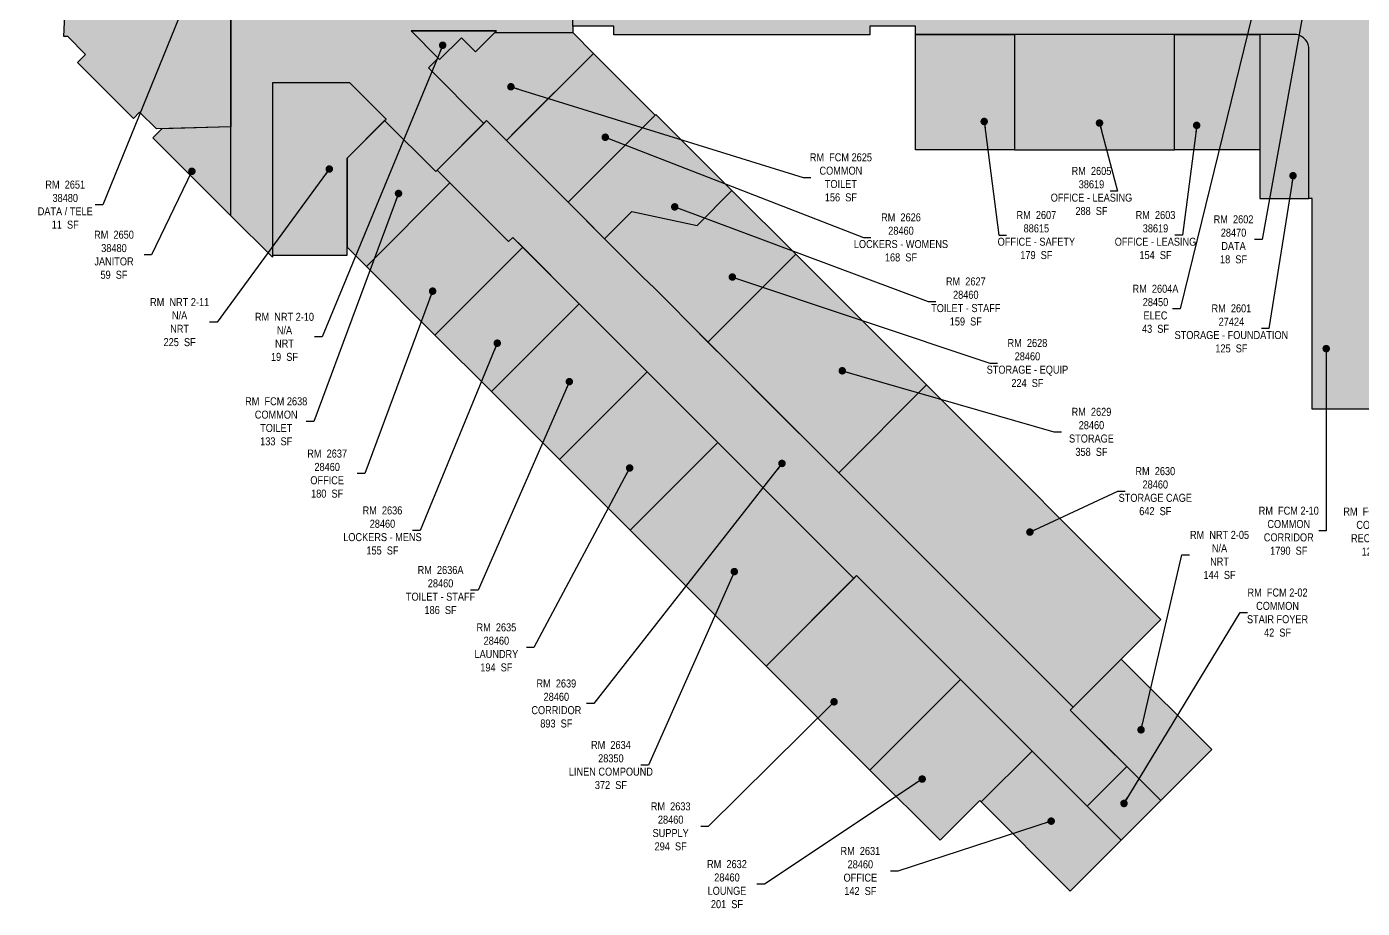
# Model space of a CAD drawing. Header units: inches. Extents: x -4222 to 2607, y 4310 to 7189.
# Drawn here: x -3214 to -1211, y 4464 to 5786 of the extents above; entities that cross this region are included whole.
import ezdxf

# ---------------------------------------------------------------- set-up
doc = ezdxf.new("R2010")
doc.units = ezdxf.units.IN
doc.header["$MEASUREMENT"] = 0
for name, color, linetype in [('0-LABEL', 3, 'Continuous'), ('1-NRT', 200, 'Continuous'), ('1-NRT-PTN', 253, 'Continuous'), ('3-FCM', 190, 'Continuous'), ('3-FCM-PTN', 9, 'Continuous'), ('4-OCC', 6, 'Continuous'), ('4-OCC-PTN', 95, 'Continuous')]:
    doc.layers.add(name, color=color, linetype=linetype)
doc.styles.add('ArialN', font='ARIALN.TTF')
doc.dimstyles.new('AB-120', dxfattribs={"dimscale": 120, "dimtxt": 0.125, "dimasz": 0.09375, "dimexe": 0.0625, "dimexo": 0.125, "dimgap": 0.375, "dimtad": 0, "dimtih": 1, "dimtoh": 1, "dimdec": 4, "dimrnd": 0.0625, "dimzin": 0, "dimdsep": 46, "dimlunit": 4, "dimtxsty": 'ArialN', "dimblk": 'ARCHTICK', "dimcen": 0.09375, "dimclrd": 256, "dimclre": 256, "dimclrt": 256, "dimadec": 0, "dimazin": 0, "dimtfac": 1, "dimtdec": 4, "dimtofl": 0, "dimtmove": 2, "dimatfit": 3, "dimldrblk": 'DOT', "dimfxl": 0, "dimfrac": 2, "dimtolj": 1, "dimtzin": 0, "dimlwd": -1, "dimlwe": -1, "dimarcsym": 0})

# ---------------------------------------------------------------- blocks, each defined once
blk = doc.blocks.new('_ArchTick')
at = {"const_width": 0.15}
blk.add_lwpolyline([(-0.5, -0.5), (0.5, 0.5)], dxfattribs=at)
blk = doc.blocks.new('_Dot')
at = {"lineweight": -2}
blk.add_line((-0.5, 0), (-1, 0), dxfattribs=at)
at = {"const_width": 0.5}
blk.add_lwpolyline([(-0.25, 0, 1), (0.25, 0, 1)], format="xyb", close=True, dxfattribs=at)

msp = doc.modelspace()

# ---------------------------------------------------------------- hatches: boundary and pattern name
at = {"layer": '1-NRT-PTN'}
for points in [[(-2509.5, 5779.5), (-2540.9, 5748), (-2562.1, 5769.3), (-2594.7, 5736.7), (-2637.4, 5779.5)], [(-2729.4, 5701.8), (-2845.3, 5701.8), (-2845.3, 5443.2), (-2733.4, 5443.2), (-2733.4, 5588.9), (-2675, 5647.3)], [(-1572.8, 4837.9), (-1437, 4702.2), (-1513.4, 4625.8), (-1649.2, 4761.6)]]:
    msp.add_hatch(color=256, dxfattribs=at).paths.add_polyline_path(points)
at = {"layer": '3-FCM-PTN'}
for points in [[(-2394.8, 5776.5), (-2512.5, 5776.5), (-2509.5, 5779.5), (-2637.4, 5779.5), (-2596.8, 5738.9), (-2611.6, 5724), (-2528.5, 5640.8), (-2600.6, 5568.7), (-2677.1, 5645.2), (-2675, 5647.3), (-2729.4, 5701.8), (-2845.3, 5701.8), (-2845.3, 5440.2), (-2907.6, 5502.5), (-2907.6, 5871.5), (-2908.7, 5872.6), (-2832.3, 5948.9), (-2846.5, 5963.2), (-2833.8, 5975.9), (-2833.8, 5978.4), (-2819.3, 5978.4), (-2819.3, 5972.4), (-2724.4, 5972.4), (-2715.1, 5963.2), (-2710.9, 5967.4), (-2625.7, 5882.2), (-2523.8, 5882.2), (-2512.8, 5876.2), (-2449.2, 5939.8), (-2394.8, 5885.4), (-2394.8, 5869.9), (-2394.8, 5786.9)], [(-2494.5, 5615.4), (-2364, 5745.9), (-2394.6, 5776.5), (-2512.5, 5776.5), (-2540.9, 5748), (-2562.1, 5769.3), (-2594.7, 5736.7), (-2596.8, 5738.9), (-2611.6, 5724), (-2528.5, 5640.8), (-2524.2, 5645.1)], [(-2677.1, 5645.2), (-2733.4, 5588.9), (-2733.4, 5455.4), (-2704.5, 5426.5), (-2579.3, 5551.7), (-2598.5, 5570.8), (-2600.6, 5568.7)], [(-1564.3, 4676.7), (-1623.7, 4617.3), (-1572.8, 4566.4), (-1513.4, 4625.8)]]:
    msp.add_hatch(color=256, dxfattribs=at).paths.add_polyline_path(points)
h = msp.add_hatch(color=256, dxfattribs=at)
edge = h.paths.add_edge_path()
edge.add_line((-2394.8, 5869.9), (-2333.3, 5869.9))
edge.add_line((-2333.3, 5869.9), (-2333.3, 5882.9))
edge.add_line((-2333.3, 5882.9), (-1949.8, 5882.9))
edge.add_line((-1949.8, 5882.9), (-1949.8, 5869.9))
edge.add_line((-1949.8, 5869.9), (-1881.4, 5869.9))
edge.add_line((-1881.4, 5869.9), (-1881.4, 5883.4))
edge.add_line((-1881.4, 5883.4), (-1251.2, 5883.4))
edge.add_line((-1251.2, 5883.4), (-1251.2, 5892.6))
edge.add_line((-1251.2, 5892.6), (-1182.6, 5892.6))
edge.add_line((-1182.6, 5892.6), (-1182.6, 5883.4))
edge.add_line((-1182.6, 5883.4), (-1185.3, 5883.4))
edge.add_line((-1185.3, 5883.4), (-1185.3, 5782.5))
edge.add_line((-1185.3, 5782.5), (-1185.3, 5529.5))
edge.add_line((-1185.3, 5529.5), (-1190.3, 5529.5))
edge.add_line((-1190.3, 5529.5), (-1190.3, 5332.5))
edge.add_line((-1190.3, 5332.5), (-583.8, 5332.5))
edge.add_line((-583.8, 5332.5), (-583.8, 5225.5))
edge.add_line((-583.8, 5225.5), (-589.8, 5225.5))
edge.add_line((-589.8, 5225.5), (-589.8, 5222.5))
edge.add_line((-589.8, 5222.5), (-643.8, 5222.5))
edge.add_line((-643.8, 5222.5), (-643.8, 5212.5))
edge.add_line((-643.8, 5212.5), (-1286.3, 5212.5))
edge.add_line((-1286.3, 5212.5), (-1286.3, 5528.2))
edge.add_line((-1286.3, 5528.2), (-1291.3, 5528.2))
edge.add_line((-1291.3, 5528.2), (-1291.3, 5755.4))
edge.add_arc((-1313.8, 5751.6), 22.8, 9.5216, 91.3591)
edge.add_line((-1314.3, 5774.4), (-1881.4, 5774.4))
edge.add_line((-1881.4, 5774.4), (-1881.4, 5786.9))
edge.add_line((-1881.4, 5786.9), (-1949.8, 5786.9))
edge.add_line((-1949.8, 5786.9), (-1949.8, 5773.9))
edge.add_line((-1949.8, 5773.9), (-2333.3, 5773.9))
edge.add_line((-2333.3, 5773.9), (-2333.3, 5786.9))
edge.add_line((-2333.3, 5786.9), (-2394.8, 5786.9))
edge.add_line((-2394.8, 5786.9), (-2394.8, 5869.9))
at = {"layer": '4-OCC-PTN'}
h = msp.add_hatch(color=91, dxfattribs=at)
h.dxf.hatch_style = 1
h.paths.add_polyline_path([(-3816.9, 6925), (-3814.8, 6927.2), (-3661.2, 6773.5), (-3538.5, 6896.2), (-3536.4, 6894.1), (-3525.4, 6905.1), (-3521.1, 6900.7), (-3516.8, 6905), (-3482.9, 6871), (-3487.1, 6866.8), (-3486.2, 6865.8), (-3496.8, 6855.2), (-3419.3, 6777.8), (-3408.7, 6788.4), (-3408, 6787.7), (-3403.8, 6791.9), (-3352.9, 6741), (-3357.1, 6736.8), (-3356.1, 6735.7), (-3366.7, 6725.1), (-3295.3, 6653.8), (-3284.7, 6664.4), (-3281.5, 6661.1), (-3277.2, 6665.4), (-3230.5, 6618.7), (-3234.6, 6614.2), (-3231.7, 6611.3), (-3242.3, 6600.7), (-3171.2, 6529.7), (-3160.6, 6540.3), (-3159.9, 6539.6), (-3155.7, 6543.8), (-3106.2, 6494.3), (-3110.4, 6490.1), (-3109, 6488.7), (-3118.9, 6478.8), (-3085, 6444.9), (-3208.9, 6321.3), (-2848.7, 5961), (-2846.5, 5963.2), (-2832.3, 5948.9), (-2908.7, 5872.6), (-2923.2, 5887.1), (-2920.8, 5889.4), (-2962.6, 5931.2), (-2967.2, 5926.5), (-2965.5, 5872.5), (-2937.7, 5872.5), (-2923.2, 5887), (-2907.6, 5871.5), (-2907.6, 5635.8), (-3019.4, 5632.7), (-3044.5, 5657.7), (-3053.7, 5648.5), (-3137.4, 5732.2), (-3125.4, 5744.3), (-3152.1, 5771.1), (-3158.1, 5771.3), (-3154.7, 5847.8), (-3148.4, 5847.8), (-3131.1, 5865.1), (-3153.5, 5887.6), (-3164.8, 5876.3), (-3189.6, 5901), (-3193.8, 5896.8), (-3246, 5948.9), (-3241.7, 5953.2), (-3272.1, 5983.6), (-3264.7, 5991), (-3279.6, 6005.9), (-3280.3, 6005.2), (-3287.2, 6012), (-3291, 6008.1), (-3307.1, 6024.2), (-3310, 6021.4), (-3312.2, 6023.7), (-3316.3, 6019.3), (-3339.7, 6042.6), (-3335.4, 6046.9), (-3365.6, 6077.1), (-3357.5, 6085.2), (-3410.4, 6138.1), (-3422.7, 6125.7), (-3509.7, 6212.7), (-3497.3, 6225.1), (-3550.9, 6278.6), (-3559, 6270.5), (-3566.5, 6277.9), (-3570.7, 6273.7), (-3611.4, 6314.3), (-3607.1, 6318.6), (-3640.4, 6351.8), (-3631.9, 6360.3), (-3675.3, 6403.7), (-3688, 6391), (-3740.7, 6443.6), (-3727.9, 6456.4), (-3806.1, 6534.5), (-3814.6, 6526), (-3814.9, 6526.4), (-3819.2, 6522.1), (-3858.4, 6561.4), (-3854.2, 6565.6), (-3855.2, 6566.7), (-3844.3, 6577.6), (-3846.6, 6579.9), (-3729.2, 6697.3), (-3895.1, 6863.2), (-3876.7, 6881.6), (-3999.4, 7004.3), (-4018.1, 6985.5), (-4029.1, 6996.5), (-3958.7, 7066.9)])
for color, points in [(12, [(-1732.6, 5774.4), (-1732.6, 5601.5), (-1881.4, 5601.5), (-1881.4, 5774.4)]), (172, [(-1493, 5774.4), (-1732.6, 5774.4), (-1732.6, 5601.5), (-1493, 5601.5)]), (172, [(-1364.8, 5774.4), (-1364.8, 5601.5), (-1493, 5601.5), (-1493, 5774.4)]), (201, [(-2271.5, 5653.4), (-2364, 5745.9), (-2479.7, 5630.2), (-2494.5, 5615.4), (-2402, 5522.8)]), (201, [(-2156.4, 5540.3), (-2270.5, 5654.4), (-2402, 5522.8), (-2347.6, 5468), (-2306.5, 5509.1), (-2208.7, 5488.1)]), (91, [(-2907.6, 5502.5), (-2907.6, 5635.8), (-3011.1, 5632.9), (-3024.6, 5619.4)]), (201, [(-2524.2, 5645.1), (-2377.5, 5498.4), (-2349.5, 5469.8), (-2290.1, 5410.4), (-2272.6, 5394), (-2251.6, 5373), (-2218, 5338.8), (-1644.9, 4765.8), (-1649.2, 4761.6), (-1564.3, 4676.7), (-1623.7, 4617.3), (-1969.5, 4963.1), (-1973.7, 4958.8), (-2485, 5470.1), (-2491.3, 5463.7), (-2598.5, 5570.8)]), (201, [(-2470.1, 5455.2), (-2601.7, 5323.7), (-2704.5, 5426.5), (-2579.3, 5551.7), (-2491.3, 5463.7), (-2485, 5470.1)]), (201, [(-2192.4, 5313.2), (-2218, 5338.8), (-2251.6, 5373), (-2272.6, 5394), (-2290.1, 5410.4), (-2347.6, 5468), (-2306.5, 5509.1), (-2208.7, 5488.1), (-2156.4, 5540.3), (-2060.8, 5444.7)]), (201, [(-2385.4, 5370.5), (-2470.1, 5455.2), (-2601.7, 5323.7), (-2516.9, 5239)]), (201, [(-1864.9, 5248.8), (-2060.8, 5444.7), (-2192.4, 5313.2), (-2162.5, 5283.4), (-2145.6, 5266.4), (-2107.4, 5228.2), (-2073.4, 5194.3), (-2035.3, 5156.1), (-2018.3, 5139.1), (-1996.4, 5117.3)]), (201, [(-2283.5, 5268.5), (-2415, 5137), (-2516.9, 5239), (-2385.4, 5370.5)]), (201, [(-2177.4, 5162.5), (-2283.5, 5268.5), (-2415, 5137), (-2308.9, 5031)]), (201, [(-1513.4, 4897.3), (-1864.9, 5248.8), (-1996.4, 5117.3), (-1644.9, 4765.8)]), (51, [(-1973.7, 4958.8), (-2105.3, 4827.3), (-2308.9, 5031), (-2177.4, 5162.5)]), (201, [(-1813.7, 4807.3), (-1949.5, 4671.5), (-2105.3, 4827.3), (-1969.5, 4963.1)]), (201, [(-1784.9, 4625.8), (-1844.3, 4566.4), (-1949.5, 4671.5), (-1813.7, 4807.3), (-1706.5, 4700), (-1782.8, 4623.7)]), (201, [(-1572.8, 4566.4), (-1649.2, 4490), (-1782.8, 4623.7), (-1706.5, 4700)])]:
    msp.add_hatch(color=color, dxfattribs=at).paths.add_polyline_path(points)
h = msp.add_hatch(color=23, dxfattribs=at)
edge = h.paths.add_edge_path()
edge.add_line((-1291.3, 5528.2), (-1291.3, 5755.4))
edge.add_arc((-1313.8, 5751.6), 22.8, 9.5216, 91.3591)
edge.add_line((-1314.3, 5774.4), (-1364.8, 5774.4))
edge.add_line((-1364.8, 5774.4), (-1364.8, 5528.2))
edge.add_line((-1364.8, 5528.2), (-1291.3, 5528.2))

# ---------------------------------------------------------------- linework, layer by layer
at = {"layer": '1-NRT'}
msp.add_lwpolyline([(-2509.5, 5779.5), (-2540.9, 5748), (-2562.1, 5769.3), (-2594.7, 5736.7), (-2637.4, 5779.5), (-2637.4, 5779.5), (-2509.5, 5779.5)], dxfattribs=at)
for points in [[(-2729.4, 5701.8), (-2845.3, 5701.8), (-2845.3, 5443.2), (-2733.4, 5443.2), (-2733.4, 5588.9), (-2675, 5647.3), (-2729.4, 5701.8)], [(-1572.8, 4837.9), (-1437, 4702.2), (-1513.4, 4625.8), (-1649.2, 4761.6)]]:
    msp.add_lwpolyline(points, close=True, dxfattribs=at)
at = {"layer": '3-FCM'}
msp.add_lwpolyline([(-643.8, 5212.5), (-1286.3, 5212.5), (-1286.3, 5528.2), (-1291.3, 5528.2), (-1291.3, 5755.4, 0.373077), (-1314.3, 5774.4), (-1881.4, 5774.4), (-1881.4, 5786.9), (-1949.8, 5786.9), (-1949.8, 5773.9), (-2333.3, 5773.9), (-2333.3, 5786.9), (-2394.8, 5786.9), (-2394.8, 5869.9), (-2333.3, 5869.9), (-2333.3, 5882.9), (-1949.8, 5882.9), (-1949.8, 5869.9), (-1881.4, 5869.9), (-1881.4, 5883.4), (-1881.4, 5883.4), (-1251.2, 5883.4), (-1251.2, 5892.6), (-1182.6, 5892.6)], format="xyb", dxfattribs=at)
for points in [[(-2394.8, 5786.9), (-2394.8, 5776.5), (-2512.5, 5776.5), (-2509.5, 5779.5), (-2637.4, 5779.5), (-2596.8, 5738.9), (-2611.6, 5724), (-2528.5, 5640.8), (-2600.6, 5568.7), (-2677.1, 5645.2), (-2675, 5647.3), (-2729.4, 5701.8), (-2845.3, 5701.8), (-2845.3, 5440.2), (-2907.6, 5502.5), (-2907.6, 5871.5)], [(-2494.5, 5615.4), (-2364, 5745.9), (-2394.6, 5776.5), (-2512.5, 5776.5), (-2540.9, 5748), (-2562.1, 5769.3), (-2594.7, 5736.7), (-2596.8, 5738.9), (-2611.6, 5724), (-2528.5, 5640.8), (-2524.2, 5645.1), (-2494.5, 5615.4)]]:
    msp.add_lwpolyline(points, dxfattribs=at)
for points in [[(-2677.1, 5645.2), (-2733.4, 5588.9), (-2733.4, 5455.4), (-2704.5, 5426.5), (-2579.3, 5551.7), (-2598.5, 5570.8), (-2600.6, 5568.7)], [(-1564.3, 4676.7), (-1623.7, 4617.3), (-1572.8, 4566.4), (-1513.4, 4625.8)]]:
    msp.add_lwpolyline(points, close=True, dxfattribs=at)
at = {"layer": '4-OCC'}
for points in [[(-2907.6, 5871.5), (-2907.6, 5635.8), (-3019.4, 5632.7), (-3044.5, 5657.7), (-3053.7, 5648.5), (-3137.4, 5732.2), (-3125.4, 5744.3), (-3152.1, 5771.1), (-3158.1, 5771.3), (-3154.7, 5847.8)], [(-1732.6, 5774.4), (-1732.6, 5601.5), (-1881.4, 5601.5), (-1881.4, 5774.4), (-1732.6, 5774.4)], [(-1493, 5774.4), (-1732.6, 5774.4), (-1732.6, 5601.5), (-1493, 5601.5), (-1493, 5774.4)], [(-1364.8, 5774.4), (-1364.8, 5601.5), (-1493, 5601.5), (-1493, 5774.4), (-1364.8, 5774.4)], [(-2271.5, 5653.4), (-2364, 5745.9), (-2479.7, 5630.2), (-2479.7, 5630.2), (-2494.5, 5615.4), (-2402, 5522.8), (-2271.5, 5653.4)], [(-2156.4, 5540.3), (-2270.5, 5654.4), (-2402, 5522.8), (-2347.6, 5468), (-2306.5, 5509.1), (-2208.7, 5488.1), (-2156.4, 5540.3)], [(-2907.6, 5502.5), (-2907.6, 5635.8), (-3011.1, 5632.9), (-3024.6, 5619.4), (-2907.6, 5502.5)], [(-2470.1, 5455.2), (-2601.7, 5323.7), (-2704.5, 5426.5), (-2579.3, 5551.7), (-2491.3, 5463.7), (-2485, 5470.1), (-2470.1, 5455.2)], [(-2192.4, 5313.2), (-2218, 5338.8), (-2251.6, 5373), (-2272.6, 5394), (-2290.1, 5410.4), (-2347.6, 5468), (-2306.5, 5509.1), (-2208.7, 5488.1), (-2208.7, 5488.1), (-2156.4, 5540.3), (-2060.8, 5444.7), (-2192.4, 5313.2)], [(-2385.4, 5370.5), (-2470.1, 5455.2), (-2601.7, 5323.7), (-2516.9, 5239), (-2385.4, 5370.5)], [(-1864.9, 5248.8), (-2060.8, 5444.7), (-2192.4, 5313.2), (-2162.5, 5283.4), (-2145.6, 5266.4), (-2107.4, 5228.2), (-2073.4, 5194.3), (-2035.3, 5156.1), (-2018.3, 5139.1), (-2018.3, 5139.1), (-1996.4, 5117.3), (-1864.9, 5248.8)], [(-2283.5, 5268.5), (-2415, 5137), (-2516.9, 5239), (-2385.4, 5370.5), (-2283.5, 5268.5)], [(-2177.4, 5162.5), (-2283.5, 5268.5), (-2415, 5137), (-2308.9, 5031), (-2177.4, 5162.5)], [(-1513.4, 4897.3), (-1864.9, 5248.8), (-1996.4, 5117.3), (-1644.9, 4765.8), (-1513.4, 4897.3)], [(-1973.7, 4958.8), (-2105.3, 4827.3), (-2308.9, 5031), (-2177.4, 5162.5), (-1973.7, 4958.8)], [(-1813.7, 4807.3), (-1949.5, 4671.5), (-2105.3, 4827.3), (-1969.5, 4963.1), (-1813.7, 4807.3)], [(-1784.9, 4625.8), (-1844.3, 4566.4), (-1949.5, 4671.5), (-1813.7, 4807.3), (-1706.5, 4700), (-1782.8, 4623.7), (-1784.9, 4625.8), (-1784.9, 4625.8), (-1784.9, 4625.8)], [(-1572.8, 4566.4), (-1649.2, 4490), (-1782.8, 4623.7), (-1706.5, 4700), (-1572.8, 4566.4)]]:
    msp.add_lwpolyline(points, dxfattribs=at)
msp.add_lwpolyline([(-1291.3, 5528.2), (-1291.3, 5755.4, 0.373077), (-1314.3, 5774.4), (-1364.8, 5774.4), (-1364.8, 5528.2)], format="xyb", close=True, dxfattribs=at)
msp.add_lwpolyline([(-2524.2, 5645.1), (-2377.5, 5498.4), (-2349.5, 5469.8), (-2290.1, 5410.4), (-2272.6, 5394), (-2251.6, 5373), (-2251.6, 5373), (-2218, 5338.8), (-1644.9, 4765.8), (-1649.2, 4761.6), (-1564.3, 4676.7), (-1623.7, 4617.3), (-1969.5, 4963.1), (-1969.5, 4963.1), (-1973.7, 4958.8), (-2485, 5470.1), (-2491.3, 5463.7), (-2598.5, 5570.8)], close=True, dxfattribs=at)

# ---------------------------------------------------------------- texts
at = {"layer": '0-LABEL', "char_height": 12, "attachment_point": 5, "style": 'ArialN'}
for s, insert in [('RM  FCM 2625\\PCOMMON\\PTOILET\\P156  SF', (-1993.1, 5560)), ('RM  2605\\P38619\\POFFICE - LEASING\\P288  SF', (-1617.4, 5539.6)), ('RM  2651\\P38480\\PDATA / TELE\\P11  SF', (-3156, 5519.1)), ('RM  2607\\P88615\\POFFICE - SAFETY\\P179  SF', (-1700, 5473.5)), ('RM  2603\\P38619\\POFFICE - LEASING\\P154  SF', (-1521.4, 5473.5)), ('RM  2626\\P28460\\PLOCKERS - WOMENS\\P168  SF', (-1903, 5470)), ('RM  2602\\P28470\\PDATA\\P18  SF', (-1404.4, 5467.1)), ('RM  2650\\P38480\\PJANITOR\\P59  SF', (-3082.9, 5444)), ('RM  2627\\P28460\\PTOILET - STAFF\\P159  SF', (-1805.8, 5374)), ('RM  2604A\\P28450\\PELEC\\P43  SF', (-1521.4, 5363)), ('RM  NRT 2-11\\PN/A\\PNRT\\P225  SF', (-2984.5, 5343)), ('RM  2601\\P27424\\PSTORAGE - FOUNDATION\\P125  SF', (-1407.6, 5333.6)), ('RM  NRT 2-10\\PN/A\\PNRT\\P19  SF', (-2827.3, 5320.9)), ('RM  2628\\P28460\\PSTORAGE - EQUIP\\P224  SF', (-1713.4, 5281.7)), ('RM  FCM 2638\\PCOMMON\\PTOILET\\P133  SF', (-2839.7, 5194.3)), ('RM  2629\\P28460\\PSTORAGE\\P358  SF', (-1617.4, 5178.5)), ('RM  2637\\P28460\\POFFICE\\P180  SF', (-2763.3, 5115.9)), ('RM  2630\\P28460\\PSTORAGE CAGE\\P642  SF', (-1521.7, 5089.6)), ('RM  2636\\P28460\\PLOCKERS - MENS\\P155  SF', (-2680.4, 5030.7)), ('RM  FCM 2-10\\PCOMMON\\PCORRIDOR\\P1790  SF', (-1321.6, 5030.3)), ('RM  FCM 2600N\\PCOMMON\\PRECEPTION\\P128  SF', (-1188.2, 5029)), ('RM  NRT 2-05\\PN/A\\PNRT\\P144  SF', (-1425.4, 4994)), ('RM  2636A\\P28460\\PTOILET - STAFF\\P186  SF', (-2593.3, 4941.4)), ('RM  FCM 2-02\\PCOMMON\\PSTAIR FOYER\\P42  SF', (-1338.4, 4907.6)), ('RM  2635\\P28460\\PLAUNDRY\\P194  SF', (-2509.6, 4855.4)), ('RM  2639\\P28460\\PCORRIDOR\\P893  SF', (-2419.7, 4771.3)), ('RM  2634\\P28350\\PLINEN COMPOUND\\P372  SF', (-2337.9, 4679.1)), ('RM  2633\\P28460\\PSUPPLY\\P294  SF', (-2248.3, 4587.1)), ('RM  2631\\P28460\\POFFICE\\P142  SF', (-1963.9, 4520.2)), ('RM  2632\\P28460\\PLOUNGE\\P201  SF', (-2163.9, 4500.5))]:
    msp.add_mtext(s, dxfattribs=dict(at, insert=insert))

# ---------------------------------------------------------------- leaders
at = {"layer": '0-LABEL', "annotation_type": 0, "has_hookline": 1}
for points, hookline_direction, text_width in [([(-1343.6, 5937.8), (-1484.4, 5363), (-1495.7, 5363)], 1, 67.7), ([(-2944, 5901.9), (-3099.8, 5519.1), (-3111, 5519.1)], 1, 80.7), ([(-1282.7, 5903.5), (-1361.6, 5467.1), (-1372.8, 5467.1)], 1, 57.8), ([(-2590.1, 5758.1), (-2771, 5320.9), (-2782.3, 5320.9)], 1, 86.9), ([(-1121.6, 5710.2), (-1131.9, 5029), (-1143.2, 5029)], 1, 100.9), ([(-2487.8, 5695.9), (-2049.4, 5560), (-2038.1, 5560)], 0, 91.6), ([(-1778.2, 5643.8), (-1756.2, 5473.5), (-1745, 5473.5)], 0, 115.3), ([(-1605.3, 5641.5), (-1578.2, 5539.6), (-1589.4, 5539.6)], 1, 120.7), ([(-1459.6, 5638), (-1480.9, 5473.5), (-1492.2, 5473.5)], 1, 120.7), ([(-2346.3, 5620.2), (-1959.2, 5470), (-1948, 5470)], 0, 139.6), ([(-2966.1, 5569.2), (-3026.6, 5444), (-3037.9, 5444)], 1, 58.2), ([(-2760.1, 5572.5), (-2928.3, 5343), (-2939.5, 5343)], 1, 85), ([(-1315.2, 5562.5), (-1351.3, 5333.6), (-1362.6, 5333.6)], 1, 168.5), ([(-2656.3, 5535.9), (-2783.5, 5194.3), (-2794.7, 5194.3)], 1, 91.5), ([(-2242.2, 5515.8), (-1862.1, 5374), (-1850.8, 5374)], 0, 102.9), ([(-2155.8, 5410.6), (-1769.7, 5281.7), (-1758.4, 5281.7)], 0, 121), ([(-2605.2, 5389.5), (-2707, 5115.9), (-2718.3, 5115.9)], 1, 57.9), ([(-2508.2, 5311.5), (-2624.1, 5030.7), (-2635.4, 5030.7)], 1, 115.9), ([(-1265.4, 5303.3), (-1265.3, 5030.3), (-1276.6, 5030.3)], 1, 88.4), ([(-1991, 5270.1), (-1673.7, 5178.5), (-1662.4, 5178.5)], 0, 65.9), ([(-2400.2, 5253.8), (-2537.1, 4941.4), (-2548.3, 4941.4)], 1, 102.9), ([(-2309.8, 5124.3), (-2453.4, 4855.4), (-2464.6, 4855.4)], 1, 64.6), ([(-2081.4, 5131.2), (-2363.5, 4771.3), (-2374.7, 4771.3)], 1, 74), ([(-1709.7, 5028.3), (-1577.9, 5089.6), (-1566.7, 5089.6)], 0, 108.6), ([(-1543.1, 4731.9), (-1481.7, 4994), (-1470.4, 4994)], 0, 87), ([(-2152.8, 4969.1), (-2281.7, 4679.1), (-2292.9, 4679.1)], 1, 124.3), ([(-1568.6, 4621.5), (-1394.7, 4907.6), (-1383.4, 4907.6)], 0, 90.8), ([(-2003.3, 4773.9), (-2192, 4587.1), (-2203.3, 4587.1)], 1, 57.9), ([(-1871.2, 4658.1), (-2107.7, 4500.5), (-2118.9, 4500.5)], 1, 57.8), ([(-1677.8, 4595), (-1907.6, 4520.2), (-1918.9, 4520.2)], 1, 56)]:
    msp.add_leader(points, dimstyle='AB-120', dxfattribs=dict(at, hookline_direction=hookline_direction, text_width=text_width))

doc.saveas('drawing.dxf')
